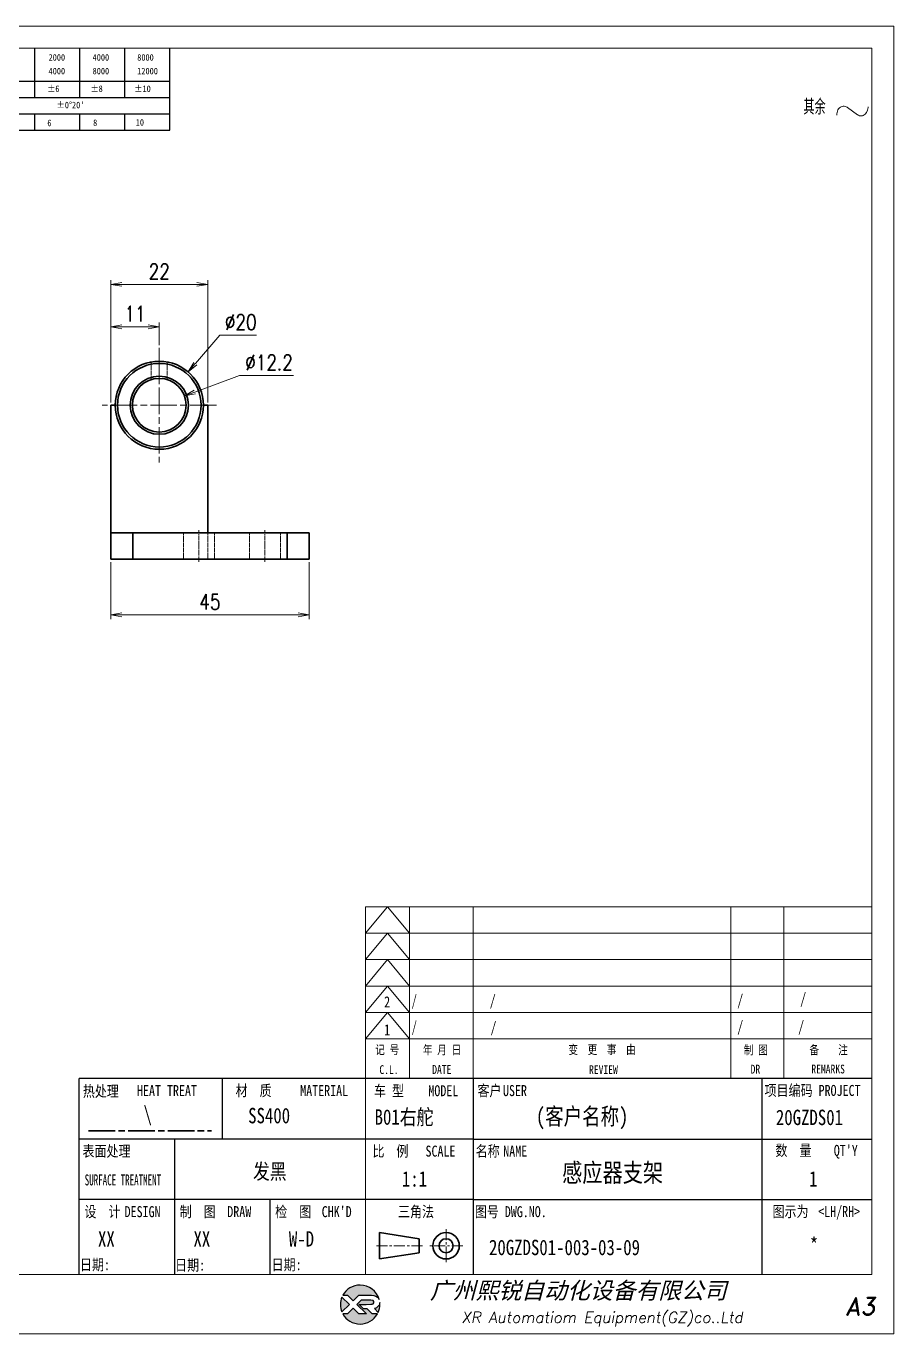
# Model space of a CAD drawing. Header units: inches. Extents: x 269 to 10986, y 1043 to 4337.
# Drawn here: x 9381.4 to 9578.5, y 3497.4 to 3794.4 of the extents above; entities that cross this region are included whole.
import ezdxf
from ezdxf.enums import TextEntityAlignment as Align

# ---------------------------------------------------------------- set-up
doc = ezdxf.new("R2010")
doc.units = ezdxf.units.IN
doc.header["$MEASUREMENT"] = 0
for name, pattern in [('AM_ISO02W050x2', [3.75, 3, -0.75]), ('AM_ISO08W050x2', [9, 6, -0.75, 1.5, -0.75]), ('CENTER', [2, 1.25, -0.25, 0.25, -0.25]), ('DOT2', [0.125, 0, -0.125])]:
    doc.linetypes.add(name, pattern=pattern)
for name, color, linetype in [('DIM', 3, 'Continuous'), ('layer 1', 7, 'Continuous'), ('图\\M+19E79\\M+195B6\\M+18E9A', 7, 'Continuous'), ('图号', 7, 'Continuous'), ('图名', 7, 'Continuous'), ('数量', 7, 'Continuous'), ('材质', 7, 'Continuous'), ('表面处理', 7, 'Continuous'), ('车型', 7, 'Continuous')]:
    doc.layers.add(name, color=color, linetype=linetype)
for name, color, linetype, lineweight in [('中心线', 2, 'AM_ISO08W050x2', 18), ('图框', 7, 'Continuous', 18), ('标注线', 3, 'Continuous', 18), ('热处理', 7, 'Continuous', 20), ('粗实线', 7, 'Continuous', 35), ('粗点划线', 6, 'AM_ISO08W050x2', 35), ('虚线', 1, 'AM_ISO02W050x2', 18)]:
    doc.layers.add(name, color=color, linetype=linetype, lineweight=lineweight)
doc.layers.add('打印', color=7, linetype='Continuous', lineweight=15, plot=False)
doc.layers.add('打印-禁用', color=7, linetype='Continuous', lineweight=15, plot=False)
doc.styles.add('DIM', font='romans.shx', dxfattribs={"width": 0.8, "bigfont": 'bigfont.shx'})
doc.styles.add('STYLE1', font='')
doc.styles.add('国标', font='simfang.ttf', dxfattribs={"width": 0.8})
doc.styles.add('机械长仿宋', font='gbenor.shx', dxfattribs={"height": 1, "bigfont": 'gbcbig.shx'})
doc.styles.add('标题\\M+18E9A', font='romand.shx', dxfattribs={"oblique": 10, "bigfont": 'bigfont.shx'})
doc.styles.get('STYLE1').set_extended_font_data('SimSun')
doc.dimstyles.new('XR 1-1$0', dxfattribs={"dimtxt": 3.5, "dimasz": 2.5, "dimexe": 1, "dimexo": 0.625, "dimgap": 1.2, "dimtad": 1, "dimzin": 9, "dimdsep": 46, "dimtxsty": 'DIM', "dimblk": 'OPEN', "dimcen": 0, "dimclrd": 8, "dimclre": 8, "dimclrt": 2, "dimazin": 2, "dimtfac": 0.5, "dimtmove": 0, "dimatfit": 3, "dimldrblk": 'OPEN', "dimfxl": 0, "dimtolj": 2, "dimlwd": 18, "dimlwe": 18, "dimarcsym": 0})
doc.dimstyles.new('XR 1-1$3', dxfattribs={"dimtxt": 3.5, "dimasz": 2.5, "dimexe": 1, "dimexo": 0.625, "dimgap": 1.2, "dimtad": 1, "dimtoh": 1, "dimdsep": 46, "dimtxsty": 'DIM', "dimblk": 'OPEN', "dimcen": 0, "dimclrd": 8, "dimclre": 8, "dimclrt": 2, "dimazin": 2, "dimtfac": 0.5, "dimtofl": 0, "dimtmove": 0, "dimatfit": 3, "dimldrblk": 'OPEN', "dimfxl": 0, "dimtolj": 2, "dimlwd": 18, "dimlwe": 18, "dimarcsym": 0})

# ---------------------------------------------------------------- blocks, each defined once
blk = doc.blocks.new('XR')
at = {"true_color": 0xfc8000}
h = blk.add_hatch(color=30, dxfattribs=at)
h.set_gradient(color1=(252, 128, 0), rotation=240, one_color=1, tint=1, name='INVCURVED')
edge = h.paths.add_edge_path()
edge.add_spline(control_points=[(-434.18, -5928.47), (-433.9, -5928.74), (-433.63, -5929.01), (-433.63, -5929.01), (-433.63, -5929.01), (-433.63, -5929.01), (-433.36, -5928.74), (-433.09, -5928.47)], knot_values=[0.5625, 0.5625, 0.5625, 0.5625, 0.625, 0.625, 0.625, 0.625, 0.6875, 0.6875, 0.6875, 0.6875], degree=3, periodic=0)
edge.add_spline(control_points=[(-433.09, -5928.47), (-432.82, -5928.2), (-432.54, -5927.93), (-432.54, -5927.93), (-432.54, -5927.93), (-432.54, -5927.93), (-432.04, -5927.93), (-431.53, -5927.93)], knot_values=[0.4375, 0.4375, 0.4375, 0.4375, 0.5, 0.5, 0.5, 0.5, 0.5625, 0.5625, 0.5625, 0.5625], degree=3, periodic=0)
edge.add_spline(control_points=[(-431.53, -5927.93), (-431.03, -5927.93), (-430.52, -5927.93), (-430.52, -5927.93), (-430.52, -5927.93), (-430, -5927.93), (-429.43, -5927.96), (-429.01, -5928.33)], knot_values=[0.25, 0.25, 0.25, 0.25, 0.3125, 0.3125, 0.3125, 0.3125, 0.4375, 0.4375, 0.4375, 0.4375], degree=3, periodic=0)
edge.add_spline(control_points=[(-429.01, -5928.33), (-428.88, -5928.44), (-428.78, -5928.59), (-428.71, -5928.75)], knot_values=[0.125, 0.125, 0.125, 0.125, 0.25, 0.25, 0.25, 0.25], degree=3, periodic=0)
edge.add_spline(control_points=[(-428.71, -5928.75), (-429.13, -5927.18), (-430.58, -5926.02), (-432.31, -5926.02)], knot_values=[0, 0, 0, 0, 0.125, 0.125, 0.125, 0.125], degree=3, periodic=0)
edge.add_spline(control_points=[(-432.31, -5926.02), (-433.72, -5926.02), (-434.94, -5926.79), (-435.58, -5927.93)], knot_values=[0.875, 0.875, 0.875, 0.875, 1, 1, 1, 1], degree=3, periodic=0)
edge.add_spline(control_points=[(-435.58, -5927.93), (-435.58, -5927.93), (-434.72, -5927.93), (-434.72, -5927.93), (-434.72, -5927.93), (-434.72, -5927.93), (-434.45, -5928.2), (-434.18, -5928.47)], knot_values=[0.6875, 0.6875, 0.6875, 0.6875, 0.8125, 0.8125, 0.8125, 0.8125, 0.875, 0.875, 0.875, 0.875], degree=3, periodic=0)
edge = h.paths.add_edge_path()
edge.add_spline(control_points=[(-434.79, -5929.26), (-435.04, -5929.02), (-435.34, -5928.72), (-435.54, -5928.53)], knot_values=[0.562504, 0.562504, 0.562504, 0.562504, 0.656252, 0.656252, 0.656252, 0.656252], degree=3, periodic=0)
edge.add_spline(control_points=[(-435.54, -5928.53), (-435.67, -5928.4), (-435.76, -5928.31), (-435.76, -5928.31), (-435.76, -5928.31), (-435.94, -5928.74), (-436.03, -5929.21), (-436.03, -5929.71)], knot_values=[0.25, 0.25, 0.25, 0.25, 0.312504, 0.312504, 0.312504, 0.312504, 0.562504, 0.562504, 0.562504, 0.562504], degree=3, periodic=0)
edge.add_spline(control_points=[(-436.03, -5929.71), (-436.03, -5930.2), (-435.94, -5930.67), (-435.76, -5931.1), (-435.76, -5931.1), (-435.4, -5930.75), (-435.05, -5930.4)], knot_values=[0.874998, 0.874998, 0.874998, 0.874998, 1.124998, 1.124998, 1.124998, 1.25, 1.25, 1.25, 1.25], degree=3, periodic=0)
edge.add_spline(control_points=[(-435.05, -5930.4), (-434.7, -5930.05), (-434.34, -5929.71), (-434.34, -5929.71), (-434.34, -5929.71), (-434.34, -5929.71), (-434.34, -5929.71), (-434.34, -5929.71)], knot_values=[0.749878, 0.749878, 0.749878, 0.749878, 0.874875, 0.874875, 0.874875, 0.874875, 0.874998, 0.874998, 0.874998, 0.874998], degree=3, periodic=0)
edge.add_spline(control_points=[(-434.34, -5929.71), (-434.34, -5929.71), (-434.34, -5929.71), (-434.34, -5929.71)], knot_values=[0.749634, 0.749634, 0.749634, 0.749634, 0.749817, 0.749817, 0.749817, 0.749817], degree=3, periodic=0)
edge.add_spline(control_points=[(-434.35, -5929.7), (-434.35, -5929.7), (-434.35, -5929.7), (-434.35, -5929.7)], knot_values=[0.738281, 0.738281, 0.738281, 0.738281, 0.742188, 0.742188, 0.742188, 0.742188], degree=3, periodic=0)
edge.add_spline(control_points=[(-434.35, -5929.7), (-434.36, -5929.69), (-434.37, -5929.68), (-434.38, -5929.67)], knot_values=[0.726563, 0.726563, 0.726563, 0.726563, 0.738281, 0.738281, 0.738281, 0.738281], degree=3, periodic=0)
edge.add_spline(control_points=[(-434.38, -5929.67), (-434.38, -5929.66), (-434.39, -5929.65), (-434.4, -5929.65)], knot_values=[0.718751, 0.718751, 0.718751, 0.718751, 0.726563, 0.726563, 0.726563, 0.726563], degree=3, periodic=0)
edge.add_spline(control_points=[(-434.4, -5929.65), (-434.42, -5929.63), (-434.45, -5929.6), (-434.47, -5929.58)], knot_values=[0.703126, 0.703126, 0.703126, 0.703126, 0.718751, 0.718751, 0.718751, 0.718751], degree=3, periodic=0)
edge.add_spline(control_points=[(-434.47, -5929.58), (-434.5, -5929.55), (-434.53, -5929.52), (-434.56, -5929.49)], knot_values=[0.687501, 0.687501, 0.687501, 0.687501, 0.703126, 0.703126, 0.703126, 0.703126], degree=3, periodic=0)
edge.add_spline(control_points=[(-434.56, -5929.49), (-434.63, -5929.42), (-434.71, -5929.35), (-434.79, -5929.26)], knot_values=[0.656252, 0.656252, 0.656252, 0.656252, 0.687501, 0.687501, 0.687501, 0.687501], degree=3, periodic=0)
at = {"true_color": 0x0348ff}
h = blk.add_hatch(color=160, dxfattribs=at)
h.set_gradient(color1=(3, 72, 255), color2=(0, 41, 153), one_color=1, tint=0.3, name='HEMISPHERICAL')
edge = h.paths.add_edge_path()
edge.add_spline(control_points=[(-432.54, -5929.67), (-432.26, -5929.95), (-431.94, -5930.23), (-431.66, -5930.51), (-431.66, -5930.51), (-431.66, -5930.51), (-431.66, -5930.51), (-431.66, -5930.51)], knot_values=[0.736842, 0.736842, 0.736842, 0.736842, 0.789474, 0.789474, 0.789474, 0.789474, 0.802633, 0.802633, 0.802633, 0.802633], degree=3, periodic=0)
edge.add_spline(control_points=[(-431.66, -5930.51), (-431.65, -5930.51), (-431.65, -5930.52), (-431.65, -5930.52)], knot_values=[0.802633, 0.802633, 0.802633, 0.802633, 0.815791, 0.815791, 0.815791, 0.815791], degree=3, periodic=0)
edge.add_spline(control_points=[(-431.65, -5930.52), (-431.64, -5930.53), (-431.64, -5930.53), (-431.64, -5930.53)], knot_values=[0.815791, 0.815791, 0.815791, 0.815791, 0.82237, 0.82237, 0.82237, 0.82237], degree=3, periodic=0)
edge.add_spline(control_points=[(-431.64, -5930.53), (-431.64, -5930.53), (-431.64, -5930.53), (-431.63, -5930.54)], knot_values=[0.82237, 0.82237, 0.82237, 0.82237, 0.828949, 0.828949, 0.828949, 0.828949], degree=3, periodic=0)
edge.add_spline(control_points=[(-431.63, -5930.54), (-431.63, -5930.54), (-431.63, -5930.54), (-431.63, -5930.54), (-431.63, -5930.54), (-431.63, -5930.54), (-431.59, -5930.54), (-431.52, -5930.54)], knot_values=[0.841901, 0.841901, 0.841901, 0.841901, 0.842105, 0.842105, 0.842105, 0.842105, 0.855264, 0.855264, 0.855264, 0.855264], degree=3, periodic=0)
edge.add_spline(control_points=[(-431.52, -5930.54), (-431.46, -5930.54), (-431.38, -5930.54), (-431.3, -5930.54)], knot_values=[0.855264, 0.855264, 0.855264, 0.855264, 0.868422, 0.868422, 0.868422, 0.868422], degree=3, periodic=0)
edge.add_spline(control_points=[(-431.3, -5930.54), (-431.26, -5930.54), (-431.22, -5930.54), (-431.18, -5930.54)], knot_values=[0.868422, 0.868422, 0.868422, 0.868422, 0.875, 0.875, 0.875, 0.875], degree=3, periodic=0)
edge.add_spline(control_points=[(-431.18, -5930.54), (-431.14, -5930.54), (-431.1, -5930.54), (-431.07, -5930.54)], knot_values=[0.875, 0.875, 0.875, 0.875, 0.881579, 0.881579, 0.881579, 0.881579], degree=3, periodic=0)
edge.add_spline(control_points=[(-431.07, -5930.54), (-431.05, -5930.54), (-431.04, -5930.54), (-431.03, -5930.54)], knot_values=[0.881579, 0.881579, 0.881579, 0.881579, 0.884869, 0.884869, 0.884869, 0.884869], degree=3, periodic=0)
edge.add_spline(control_points=[(-431.03, -5930.54), (-431.02, -5930.54), (-431, -5930.54), (-431, -5930.54)], knot_values=[0.884869, 0.884869, 0.884869, 0.884869, 0.888158, 0.888158, 0.888158, 0.888158], degree=3, periodic=0)
edge.add_spline(control_points=[(-431, -5930.54), (-430.99, -5930.54), (-430.99, -5930.54), (-430.98, -5930.54)], knot_values=[0.888158, 0.888158, 0.888158, 0.888158, 0.889803, 0.889803, 0.889803, 0.889803], degree=3, periodic=0)
edge.add_spline(control_points=[(-430.98, -5930.54), (-430.98, -5930.54), (-430.98, -5930.54), (-430.97, -5930.54)], knot_values=[0.889803, 0.889803, 0.889803, 0.889803, 0.891447, 0.891447, 0.891447, 0.891447], degree=3, periodic=0)
edge.add_spline(control_points=[(-430.97, -5930.54), (-430.97, -5930.54), (-430.97, -5930.54), (-430.97, -5930.54)], knot_values=[0.891447, 0.891447, 0.891447, 0.891447, 0.89227, 0.89227, 0.89227, 0.89227], degree=3, periodic=0)
edge.add_spline(control_points=[(-430.97, -5930.54), (-430.97, -5930.54), (-430.97, -5930.54), (-430.97, -5930.54)], knot_values=[0.89227, 0.89227, 0.89227, 0.89227, 0.893092, 0.893092, 0.893092, 0.893092], degree=3, periodic=0)
edge.add_spline(control_points=[(-430.97, -5930.54), (-430.97, -5930.54), (-430.97, -5930.54), (-430.97, -5930.54)], knot_values=[0.893092, 0.893092, 0.893092, 0.893092, 0.893503, 0.893503, 0.893503, 0.893503], degree=3, periodic=0)
edge.add_spline(control_points=[(-430.97, -5930.54), (-430.97, -5930.54), (-430.97, -5930.54), (-430.97, -5930.54)], knot_values=[0.893503, 0.893503, 0.893503, 0.893503, 0.893914, 0.893914, 0.893914, 0.893914], degree=3, periodic=0)
edge.add_spline(control_points=[(-430.97, -5930.54), (-430.97, -5930.54), (-430.97, -5930.54), (-430.97, -5930.54)], knot_values=[0.893914, 0.893914, 0.893914, 0.893914, 0.89412, 0.89412, 0.89412, 0.89412], degree=3, periodic=0)
edge.add_spline(control_points=[(-430.97, -5930.54), (-430.97, -5930.54), (-430.97, -5930.54), (-430.97, -5930.54)], knot_values=[0.89412, 0.89412, 0.89412, 0.89412, 0.894326, 0.894326, 0.894326, 0.894326], degree=3, periodic=0)
edge.add_spline(control_points=[(-430.97, -5930.54), (-430.97, -5930.54), (-430.97, -5930.54), (-430.97, -5930.54)], knot_values=[0.894428, 0.894428, 0.894428, 0.894428, 0.894531, 0.894531, 0.894531, 0.894531], degree=3, periodic=0)
edge.add_spline(control_points=[(-430.97, -5930.54), (-430.97, -5930.54), (-430.97, -5930.54), (-430.97, -5930.54)], knot_values=[0.894531, 0.894531, 0.894531, 0.894531, 0.894583, 0.894583, 0.894583, 0.894583], degree=3, periodic=0)
edge.add_spline(control_points=[(-430.97, -5930.54), (-430.97, -5930.54), (-430.97, -5930.54), (-430.97, -5930.54), (-430.97, -5930.54), (-430.97, -5930.54), (-430.73, -5930.78), (-430.49, -5931.01)], knot_values=[0.894685, 0.894685, 0.894685, 0.894685, 0.894737, 0.894737, 0.894737, 0.894737, 0.921052, 0.921052, 0.921052, 0.921052], degree=3, periodic=0)
edge.add_spline(control_points=[(-430.49, -5931.01), (-430.26, -5931.24), (-430.02, -5931.48), (-430.02, -5931.48)], knot_values=[0.921052, 0.921052, 0.921052, 0.921052, 0.947368, 0.947368, 0.947368, 0.947368], degree=3, periodic=0)
edge.add_spline(control_points=[(-430.02, -5931.48), (-430.02, -5931.48), (-430.02, -5931.48), (-430.02, -5931.48)], knot_values=[0.947522, 0.947522, 0.947522, 0.947522, 0.947573, 0.947573, 0.947573, 0.947573], degree=3, periodic=0)
edge.add_spline(control_points=[(-430.02, -5931.48), (-430.02, -5931.48), (-430.02, -5931.48), (-430.02, -5931.48)], knot_values=[0.947573, 0.947573, 0.947573, 0.947573, 0.947676, 0.947676, 0.947676, 0.947676], degree=3, periodic=0)
edge.add_spline(control_points=[(-430.02, -5931.48), (-430.02, -5931.48), (-430.02, -5931.48), (-430.02, -5931.48)], knot_values=[0.947676, 0.947676, 0.947676, 0.947676, 0.947779, 0.947779, 0.947779, 0.947779], degree=3, periodic=0)
edge.add_spline(control_points=[(-430.02, -5931.48), (-430.02, -5931.48), (-430.02, -5931.48), (-430.02, -5931.48)], knot_values=[0.947779, 0.947779, 0.947779, 0.947779, 0.947984, 0.947984, 0.947984, 0.947984], degree=3, periodic=0)
edge.add_spline(control_points=[(-430.02, -5931.48), (-430.02, -5931.48), (-430.02, -5931.48), (-430.02, -5931.48)], knot_values=[0.947984, 0.947984, 0.947984, 0.947984, 0.94819, 0.94819, 0.94819, 0.94819], degree=3, periodic=0)
edge.add_spline(control_points=[(-430.02, -5931.48), (-430.02, -5931.48), (-430.02, -5931.48), (-430.02, -5931.48)], knot_values=[0.94819, 0.94819, 0.94819, 0.94819, 0.948601, 0.948601, 0.948601, 0.948601], degree=3, periodic=0)
edge.add_spline(control_points=[(-430.02, -5931.48), (-430.02, -5931.48), (-430.02, -5931.48), (-430.02, -5931.48)], knot_values=[0.948601, 0.948601, 0.948601, 0.948601, 0.949012, 0.949012, 0.949012, 0.949012], degree=3, periodic=0)
edge.add_spline(control_points=[(-430.02, -5931.48), (-430.02, -5931.48), (-430.01, -5931.48), (-430.01, -5931.48)], knot_values=[0.949012, 0.949012, 0.949012, 0.949012, 0.949834, 0.949834, 0.949834, 0.949834], degree=3, periodic=0)
edge.add_spline(control_points=[(-430.01, -5931.48), (-430.01, -5931.48), (-430.01, -5931.48), (-430.01, -5931.48)], knot_values=[0.949834, 0.949834, 0.949834, 0.949834, 0.950657, 0.950657, 0.950657, 0.950657], degree=3, periodic=0)
edge.add_spline(control_points=[(-430.01, -5931.48), (-430.01, -5931.48), (-430, -5931.48), (-430, -5931.48)], knot_values=[0.950657, 0.950657, 0.950657, 0.950657, 0.952301, 0.952301, 0.952301, 0.952301], degree=3, periodic=0)
edge.add_spline(control_points=[(-430, -5931.48), (-429.99, -5931.48), (-429.98, -5931.48), (-429.98, -5931.48)], knot_values=[0.952301, 0.952301, 0.952301, 0.952301, 0.953946, 0.953946, 0.953946, 0.953946], degree=3, periodic=0)
edge.add_spline(control_points=[(-429.98, -5931.48), (-429.96, -5931.48), (-429.95, -5931.48), (-429.93, -5931.48)], knot_values=[0.953946, 0.953946, 0.953946, 0.953946, 0.957236, 0.957236, 0.957236, 0.957236], degree=3, periodic=0)
edge.add_spline(control_points=[(-429.93, -5931.48), (-429.91, -5931.48), (-429.89, -5931.48), (-429.87, -5931.48)], knot_values=[0.957236, 0.957236, 0.957236, 0.957236, 0.960525, 0.960525, 0.960525, 0.960525], degree=3, periodic=0)
edge.add_spline(control_points=[(-429.87, -5931.48), (-429.82, -5931.48), (-429.77, -5931.48), (-429.71, -5931.48)], knot_values=[0.960525, 0.960525, 0.960525, 0.960525, 0.967104, 0.967104, 0.967104, 0.967104], degree=3, periodic=0)
edge.add_spline(control_points=[(-429.71, -5931.48), (-429.65, -5931.48), (-429.59, -5931.48), (-429.53, -5931.48)], knot_values=[0.967104, 0.967104, 0.967104, 0.967104, 0.973683, 0.973683, 0.973683, 0.973683], degree=3, periodic=0)
edge.add_spline(control_points=[(-429.53, -5931.48), (-429.41, -5931.48), (-429.29, -5931.48), (-429.19, -5931.48)], knot_values=[0.973683, 0.973683, 0.973683, 0.973683, 0.98684, 0.98684, 0.98684, 0.98684], degree=3, periodic=0)
edge.add_spline(control_points=[(-429.19, -5931.48), (-429.1, -5931.48), (-429.04, -5931.48), (-429.04, -5931.48), (-429.67, -5932.62), (-430.9, -5933.39), (-432.31, -5933.39)], knot_values=[0.98684, 0.98684, 0.98684, 0.98684, 1, 1, 1, 1.052632, 1.052632, 1.052632, 1.052632], degree=3, periodic=0)
edge.add_spline(control_points=[(-432.31, -5933.39), (-433.72, -5933.39), (-434.94, -5932.62), (-435.58, -5931.48), (-435.58, -5931.48), (-435.58, -5931.48), (-435.36, -5931.48), (-435.15, -5931.48)], knot_values=[0.052632, 0.052632, 0.052632, 0.052632, 0.105263, 0.105263, 0.105263, 0.105263, 0.131579, 0.131579, 0.131579, 0.131579], degree=3, periodic=0)
edge.add_spline(control_points=[(-435.15, -5931.48), (-434.93, -5931.48), (-434.72, -5931.48), (-434.72, -5931.48), (-434.72, -5931.48), (-434.72, -5931.48), (-434.45, -5931.21), (-434.18, -5930.94)], knot_values=[0.131579, 0.131579, 0.131579, 0.131579, 0.157895, 0.157895, 0.157895, 0.157895, 0.184211, 0.184211, 0.184211, 0.184211], degree=3, periodic=0)
edge.add_spline(control_points=[(-434.18, -5930.94), (-433.9, -5930.67), (-433.63, -5930.4), (-433.63, -5930.4), (-433.63, -5930.4), (-433.63, -5930.4), (-433.36, -5930.67), (-433.09, -5930.94)], knot_values=[0.184211, 0.184211, 0.184211, 0.184211, 0.210526, 0.210526, 0.210526, 0.210526, 0.236842, 0.236842, 0.236842, 0.236842], degree=3, periodic=0)
edge.add_spline(control_points=[(-433.09, -5930.94), (-432.82, -5931.21), (-432.54, -5931.48), (-432.54, -5931.48), (-432.54, -5931.48), (-432.54, -5931.48), (-432.19, -5931.48), (-431.83, -5931.48)], knot_values=[0.236842, 0.236842, 0.236842, 0.236842, 0.263158, 0.263158, 0.263158, 0.263158, 0.289474, 0.289474, 0.289474, 0.289474], degree=3, periodic=0)
edge.add_spline(control_points=[(-431.83, -5931.48), (-431.48, -5931.48), (-431.12, -5931.48), (-431.12, -5931.48), (-431.12, -5931.48), (-431.12, -5931.48), (-431.57, -5931.03), (-432.02, -5930.59)], knot_values=[0.289474, 0.289474, 0.289474, 0.289474, 0.315789, 0.315789, 0.315789, 0.315789, 0.342105, 0.342105, 0.342105, 0.342105], degree=3, periodic=0)
edge.add_spline(control_points=[(-432.02, -5930.59), (-432.47, -5930.15), (-432.92, -5929.71), (-432.92, -5929.71), (-432.92, -5929.71), (-432.92, -5929.71), (-432.71, -5929.5), (-432.5, -5929.29)], knot_values=[0.342105, 0.342105, 0.342105, 0.342105, 0.368421, 0.368421, 0.368421, 0.368421, 0.394737, 0.394737, 0.394737, 0.394737], degree=3, periodic=0)
edge.add_spline(control_points=[(-432.5, -5929.29), (-432.3, -5929.09), (-432.09, -5928.88), (-432.09, -5928.88)], knot_values=[0.394737, 0.394737, 0.394737, 0.394737, 0.421053, 0.421053, 0.421053, 0.421053], degree=3, periodic=0)
edge.add_spline(control_points=[(-432.09, -5928.88), (-432.09, -5928.88), (-432.06, -5928.86), (-432.06, -5928.86)], knot_values=[0.421053, 0.421053, 0.421053, 0.421053, 0.473684, 0.473684, 0.473684, 0.473684], degree=3, periodic=0)
edge.add_spline(control_points=[(-432.06, -5928.86), (-432.06, -5928.86), (-432.06, -5928.86), (-432.06, -5928.86), (-432.06, -5928.86), (-432.06, -5928.86), (-430.4, -5928.86), (-430.26, -5928.86)], knot_values=[0.473684, 0.473684, 0.473684, 0.473684, 0.473684, 0.473684, 0.473684, 0.473684, 0.526316, 0.526316, 0.526316, 0.526316], degree=3, periodic=0)
edge.add_spline(control_points=[(-430.26, -5928.86), (-429.54, -5928.86), (-429.62, -5929.4), (-429.83, -5929.55)], knot_values=[0.526316, 0.526316, 0.526316, 0.526316, 0.578947, 0.578947, 0.578947, 0.578947], degree=3, periodic=0)
edge.add_spline(control_points=[(-429.83, -5929.55), (-429.94, -5929.62), (-430.08, -5929.65), (-430.26, -5929.65), (-430.26, -5929.65), (-430.26, -5929.65), (-430.48, -5929.65), (-430.71, -5929.66)], knot_values=[0.578947, 0.578947, 0.578947, 0.578947, 0.631579, 0.631579, 0.631579, 0.631579, 0.657895, 0.657895, 0.657895, 0.657895], degree=3, periodic=0)
edge.add_spline(control_points=[(-430.71, -5929.66), (-430.93, -5929.66), (-431.15, -5929.67), (-431.15, -5929.67), (-431.15, -5929.67), (-431.15, -5929.67), (-432.54, -5929.67), (-432.54, -5929.67)], knot_values=[0.657895, 0.657895, 0.657895, 0.657895, 0.684211, 0.684211, 0.684211, 0.684211, 0.736842, 0.736842, 0.736842, 0.736842], degree=3, periodic=0)
edge = h.paths.add_edge_path()
edge.add_spline(control_points=[(-428.6, -5929.32), (-428.61, -5929.67), (-428.76, -5930), (-429.06, -5930.22)], knot_values=[0.8, 0.8, 0.8, 0.8, 1, 1, 1, 1], degree=3, periodic=0)
edge.add_spline(control_points=[(-429.06, -5930.22), (-429.22, -5930.34), (-429.41, -5930.43), (-429.61, -5930.48)], knot_values=[0.6, 0.6, 0.6, 0.6, 0.8, 0.8, 0.8, 0.8], degree=3, periodic=0)
edge.add_spline(control_points=[(-429.61, -5930.48), (-429.61, -5930.48), (-428.9, -5931.19), (-428.9, -5931.19), (-428.9, -5931.19), (-428.69, -5930.73), (-428.58, -5930.23), (-428.58, -5929.71)], knot_values=[0.2, 0.2, 0.2, 0.2, 0.4, 0.4, 0.4, 0.4, 0.6, 0.6, 0.6, 0.6], degree=3, periodic=0)
edge.add_spline(control_points=[(-428.58, -5929.71), (-428.58, -5929.58), (-428.59, -5929.45), (-428.6, -5929.32)], knot_values=[0, 0, 0, 0, 0.2, 0.2, 0.2, 0.2], degree=3, periodic=0)
at = {"layer": 'layer 1', "color": 30}
for points, knots in [([(-432.31, -5926.02), (-430.58, -5926.02), (-429.13, -5927.18), (-428.71, -5928.75), (-428.71, -5928.75), (-428.78, -5928.59), (-428.88, -5928.44), (-429.01, -5928.33), (-429.01, -5928.33), (-429.43, -5927.96), (-430, -5927.93), (-430.52, -5927.93), (-430.52, -5927.93), (-430.52, -5927.93), (-432.54, -5927.93), (-432.54, -5927.93), (-432.54, -5927.93), (-432.54, -5927.93), (-433.63, -5929.01), (-433.63, -5929.01), (-433.63, -5929.01), (-433.63, -5929.01), (-434.72, -5927.93), (-434.72, -5927.93), (-434.72, -5927.93), (-434.72, -5927.93), (-435.58, -5927.93), (-435.58, -5927.93), (-435.58, -5927.93), (-434.94, -5926.79), (-433.72, -5926.02), (-432.31, -5926.02)], [0, 0, 0, 0, 0.125, 0.125, 0.125, 0.125, 0.25, 0.25, 0.25, 0.25, 0.375, 0.375, 0.375, 0.375, 0.5, 0.5, 0.5, 0.5, 0.625, 0.625, 0.625, 0.625, 0.75, 0.75, 0.75, 0.75, 0.875, 0.875, 0.875, 0.875, 1, 1, 1, 1]), ([(-435.76, -5931.1), (-435.94, -5930.67), (-436.03, -5930.2), (-436.03, -5929.71), (-436.03, -5929.71), (-436.03, -5929.21), (-435.94, -5928.74), (-435.76, -5928.31), (-435.76, -5928.31), (-435.76, -5928.31), (-434.34, -5929.71), (-434.34, -5929.71), (-434.34, -5929.71), (-434.34, -5929.71), (-435.76, -5931.1), (-435.76, -5931.1)], [0, 0, 0, 0, 0.25, 0.25, 0.25, 0.25, 0.5, 0.5, 0.5, 0.5, 0.75, 0.75, 0.75, 0.75, 1, 1, 1, 1])]:
    blk.add_open_spline(points, degree=3, knots=knots, dxfattribs=at)
at = {"layer": 'layer 1', "color": 154}
for points, knots in [([(-429.04, -5931.48), (-429.67, -5932.62), (-430.9, -5933.39), (-432.31, -5933.39), (-432.31, -5933.39), (-433.72, -5933.39), (-434.94, -5932.62), (-435.58, -5931.48), (-435.58, -5931.48), (-435.58, -5931.48), (-434.72, -5931.48), (-434.72, -5931.48), (-434.72, -5931.48), (-434.72, -5931.48), (-433.63, -5930.4), (-433.63, -5930.4), (-433.63, -5930.4), (-433.63, -5930.4), (-432.54, -5931.48), (-432.54, -5931.48), (-432.54, -5931.48), (-432.54, -5931.48), (-431.12, -5931.48), (-431.12, -5931.48), (-431.12, -5931.48), (-431.12, -5931.48), (-432.92, -5929.71), (-432.92, -5929.71), (-432.92, -5929.71), (-432.92, -5929.71), (-432.09, -5928.88), (-432.09, -5928.88), (-432.09, -5928.88), (-432.09, -5928.88), (-432.06, -5928.86), (-432.06, -5928.86), (-432.06, -5928.86), (-432.06, -5928.86), (-430.4, -5928.86), (-430.26, -5928.86), (-430.26, -5928.86), (-429.54, -5928.86), (-429.62, -5929.4), (-429.83, -5929.55), (-429.83, -5929.55), (-429.94, -5929.62), (-430.08, -5929.65), (-430.26, -5929.65), (-430.26, -5929.65), (-430.26, -5929.65), (-431.15, -5929.67), (-431.15, -5929.67), (-431.15, -5929.67), (-431.15, -5929.67), (-432.54, -5929.67), (-432.54, -5929.67), (-432.54, -5929.67), (-432.26, -5929.95), (-431.94, -5930.23), (-431.66, -5930.51), (-431.66, -5930.51), (-431.66, -5930.51), (-431.63, -5930.54), (-431.63, -5930.54), (-431.63, -5930.54), (-431.63, -5930.54), (-430.97, -5930.54), (-430.97, -5930.54), (-430.97, -5930.54), (-430.97, -5930.54), (-430.02, -5931.48), (-430.02, -5931.48), (-430.02, -5931.48), (-430.02, -5931.48), (-429.04, -5931.48), (-429.04, -5931.48)], [0, 0, 0, 0, 0.052632, 0.052632, 0.052632, 0.052632, 0.105263, 0.105263, 0.105263, 0.105263, 0.157895, 0.157895, 0.157895, 0.157895, 0.210526, 0.210526, 0.210526, 0.210526, 0.263158, 0.263158, 0.263158, 0.263158, 0.315789, 0.315789, 0.315789, 0.315789, 0.368421, 0.368421, 0.368421, 0.368421, 0.421053, 0.421053, 0.421053, 0.421053, 0.473684, 0.473684, 0.473684, 0.473684, 0.526316, 0.526316, 0.526316, 0.526316, 0.578947, 0.578947, 0.578947, 0.578947, 0.631579, 0.631579, 0.631579, 0.631579, 0.684211, 0.684211, 0.684211, 0.684211, 0.736842, 0.736842, 0.736842, 0.736842, 0.789474, 0.789474, 0.789474, 0.789474, 0.842105, 0.842105, 0.842105, 0.842105, 0.894737, 0.894737, 0.894737, 0.894737, 0.947368, 0.947368, 0.947368, 0.947368, 1, 1, 1, 1]), ([(-428.6, -5929.32), (-428.59, -5929.45), (-428.58, -5929.58), (-428.58, -5929.71), (-428.58, -5929.71), (-428.58, -5930.23), (-428.69, -5930.73), (-428.9, -5931.19), (-428.9, -5931.19), (-428.9, -5931.19), (-429.61, -5930.48), (-429.61, -5930.48), (-429.61, -5930.48), (-429.41, -5930.43), (-429.22, -5930.34), (-429.06, -5930.22), (-429.06, -5930.22), (-428.76, -5930), (-428.61, -5929.67), (-428.6, -5929.32)], [0, 0, 0, 0, 0.2, 0.2, 0.2, 0.2, 0.4, 0.4, 0.4, 0.4, 0.6, 0.6, 0.6, 0.6, 0.8, 0.8, 0.8, 0.8, 1, 1, 1, 1])]:
    blk.add_open_spline(points, degree=3, knots=knots, dxfattribs=at)
blk = doc.blocks.new('GZDEH零件A3图框V01版')
at = {"layer": '中心线', "color": 1, "linetype": 'CENTER', "lineweight": 5, "ltscale": 2}
for p, q in [((3175.82, -1822.66), (3175.82, -1830.26)), ((3170.49, -1826.46), (3159.89, -1826.46)), ((3179.62, -1826.46), (3172.02, -1826.46))]:
    blk.add_line(p, q, dxfattribs=at)
at = {"layer": '图\\M+19E79\\M+195B6\\M+18E9A', "color": 9}
for p, q in [((3082.42, -1561.98), (3082.42, -1554.46)), ((3092.64, -1561.98), (3092.64, -1554.46)), ((3102.86, -1561.98), (3102.86, -1554.46)), ((3113.09, -1573.08), (3113.09, -1554.46)), ((2996.09, -1561.98), (3113.09, -1561.98)), ((3082.42, -1565.68), (3082.42, -1561.98)), ((3092.64, -1565.68), (3092.64, -1561.98)), ((3102.86, -1565.68), (3102.86, -1561.98)), ((2996.09, -1565.68), (3113.09, -1565.68)), ((2996.09, -1569.38), (3113.09, -1569.38)), ((3082.42, -1573.08), (3082.42, -1569.48)), ((3092.64, -1573.08), (3092.64, -1569.38)), ((3102.86, -1573.08), (3102.86, -1569.38)), ((2990.09, -1573.08), (3113.09, -1573.08)), ((3272.49, -1788.46), (3092.49, -1788.46)), ((3124.99, -1788.46), (3124.99, -1802.35)), ((3181.99, -1788.46), (3181.99, -1832.96)), ((3247.49, -1788.46), (3247.49, -1832.96)), ((3181.99, -1802.21), (3092.49, -1802.21)), ((3114.17, -1802.21), (3114.17, -1815.96)), ((3181.99, -1802.21), (3272.49, -1802.21)), ((3181.99, -1815.96), (3092.49, -1815.96)), ((3114.17, -1815.96), (3114.17, -1832.96)), ((3114.17, -1815.96), (3114.17, -1832.96)), ((3135.83, -1815.96), (3135.83, -1832.96)), ((3135.83, -1815.96), (3135.83, -1832.96)), ((3181.99, -1815.96), (3272.49, -1815.96))]:
    blk.add_line(p, q, dxfattribs=at)
at = {"layer": '图\\M+19E79\\M+195B6\\M+18E9A', "color": 7}
blk.add_line((3272.49, -1788.46), (3092.49, -1788.46), dxfattribs=at)
at = {"layer": '图\\M+19E79\\M+195B6\\M+18E9A', "color": 9, "linetype": 'Continuous'}
blk.add_line((3092.49, -1832.96), (3092.49, -1788.46), dxfattribs=at)
at = {"layer": '图框', "linetype": 'Continuous'}
for p, q in [((3272.49, -1554.46), (2882.49, -1554.46)), ((3272.49, -1832.96), (3272.49, -1554.46)), ((3157.49, -1749.46), (3272.49, -1749.46)), ((3157.49, -1832.96), (3157.49, -1749.46)), ((2882.49, -1832.96), (3272.49, -1832.96))]:
    blk.add_line(p, q, dxfattribs=at)
at = {"layer": '图框', "color": 9}
for p, q in [((3157.49, -1755.46), (3162.49, -1749.46)), ((3162.49, -1749.46), (3167.49, -1755.46)), ((3167.49, -1788.46), (3167.49, -1749.46)), ((3240.49, -1788.46), (3240.49, -1749.46)), ((3252.49, -1749.46), (3252.49, -1788.46)), ((3157.49, -1755.46), (3272.49, -1755.46)), ((3157.49, -1761.46), (3162.49, -1755.46)), ((3162.49, -1755.46), (3167.49, -1761.46)), ((3157.49, -1761.46), (3272.49, -1761.46)), ((3157.49, -1767.46), (3162.49, -1761.46)), ((3162.49, -1761.46), (3167.49, -1767.46)), ((3157.49, -1767.46), (3272.49, -1767.46)), ((3157.49, -1773.46), (3162.49, -1767.46)), ((3162.49, -1767.46), (3167.49, -1773.46)), ((3157.49, -1773.46), (3272.49, -1773.46)), ((3157.49, -1779.46), (3162.49, -1773.46)), ((3162.49, -1773.46), (3167.49, -1779.46)), ((3157.49, -1779.46), (3272.49, -1779.46))]:
    blk.add_line(p, q, dxfattribs=at)
at = {"layer": '图框', "color": 9, "linetype": 'Continuous'}
blk.add_line((3181.99, -1749.46), (3181.99, -1832.96), dxfattribs=at)
at = {"layer": '图框', "color": 2, "linetype": 'ByBlock', "lineweight": 35}
for p, q in [((3169.69, -1824.86), (3160.69, -1823.46)), ((3160.69, -1829.46), (3160.69, -1823.46)), ((3169.69, -1824.86), (3169.69, -1828.06)), ((3169.69, -1828.06), (3160.69, -1829.46))]:
    blk.add_line(p, q, dxfattribs=at)
for radius in [3, 1.6]:
    blk.add_circle((3175.82, -1826.46), radius, dxfattribs=at)
at = {"layer": '打印-禁用', "linetype": 'Continuous'}
for p, q in [((3277.49, -1549.46), (2857.49, -1549.46)), ((3277.49, -1846.46), (3277.49, -1549.46)), ((2857.49, -1846.46), (3277.49, -1846.46))]:
    blk.add_line(p, q, dxfattribs=at)
at = {"layer": 'DIM', "xscale": 1.199999999999818, "yscale": 1.199999999999818, "zscale": 1.199999999999818}
blk.add_blockref('XR', (3675.07, 5275.84), dxfattribs=at)
at = {"layer": '图\\M+19E79\\M+195B6\\M+18E9A', "color": 9, "style": '国标'}
for s, height, width, p in [('2000', 1.5, 0.8, (3085.57, -1557.31)), ('4000', 1.5, 0.8, (3095.57, -1557.31)), ('8000', 1.5, 0.8, (3105.7, -1557.31)), ('4000', 1.5, 0.8, (3085.57, -1560.41)), ('8000', 1.5, 0.8, (3095.57, -1560.41)), ('12000', 1.5, 0.8, (3105.7, -1560.41)), ('±6', 1.5, 0.8, (3085.22, -1564.42)), ('±8', 1.5, 0.8, (3095.06, -1564.42)), ('±10', 1.5, 0.8, (3105.02, -1564.42)), ("±0%%D20'", 1.5, 0.8, (3087.38, -1568.12)), ('6', 1.5, 0.8, (3085.28, -1572.19)), ('8', 1.5, 0.8, (3095.68, -1572.15)), ('10', 1.5, 0.8, (3105.36, -1572.06)), ('热处理', 2.5, 0.8, (3093.35, -1792.61)), ('材  质', 2.5, 0.8, (3128.04, -1792.46)), ('项目编码 PROJECT', 2.5, 0.8, (3248.13, -1792.43)), ('表面处理', 2.5, 0.8, (3093.27, -1806.21)), ('比  例\u3000', 2.5, 0.8, (3159.1, -1806.21)), ('SCALE', 2.5, 0.8, (3171.15, -1806.21)), ('名称\u3000', 2.5, 0.8, (3182.54, -1806.21)), ('NAME', 2.5, 0.8, (3188.8, -1806.21)), ('数  量', 2.5, 0.8, (3250.61, -1806.05)), ("QT'Y ", 2.5, 0.8, (3263.86, -1806.05)), ('SURFACE TREATMENT', 2.5, 0.6, (3093.77, -1812.75)), (' DESIGN', 2.5, 0.8, (3101.47, -1819.96)), (' DRAW', 2.5, 0.8, (3124.78, -1819.96)), ("CHK'D", 2.5, 0.8, (3147.58, -1819.96)), ('三角法', 2.5, 0.8, (3164.9, -1819.96)), ('图号', 2.5, 0.8, (3182.36, -1819.96)), ('DWG.NO.', 2.5, 0.8, (3189.16, -1819.96)), ('图示为', 2.5, 0.8, (3249.94, -1819.93)), ('<LH/RH>', 2.5, 0.8, (3260.31, -1819.93))]:
    blk.add_text(s, height=height, dxfattribs=dict(at, width=width)).set_placement(p)
at = {"layer": '图\\M+19E79\\M+195B6\\M+18E9A', "color": 9, "style": '国标', "width": 0.8}
for s, p in [('HEAT TREAT', (3112.45, -1792.46)), ('MATERIAL', (3148.14, -1792.46)), ('客户', (3185.68, -1792.46)), ('USER', (3191.46, -1792.46)), ('设  计', (3097.79, -1819.96)), ('制  图', (3119.43, -1819.96)), ('检  图', (3141.11, -1819.96)), ('日期:', (3096.09, -1832)), ('日期:', (3117.71, -1832.1)), ('日期:', (3139.62, -1832))]:
    blk.add_text(s, height=2.5, dxfattribs=at).set_placement(p, align=Align.CENTER)
for s, p in [('车 型', (3162.87, -1791.2)), ('MODEL', (3175.2, -1791.24))]:
    blk.add_text(s, height=2.5, dxfattribs=at).set_placement(p, align=Align.MIDDLE)
at = {"layer": '图\\M+19E79\\M+195B6\\M+18E9A', "color": 7, "lineweight": -3, "style": 'STYLE1', "oblique": 15}
blk.add_text('广州熙锐自动化设备有限公司 ', height=3.8, dxfattribs=at).set_placement((3172.16, -1838.51))
at = {"layer": '图\\M+19E79\\M+195B6\\M+18E9A', "color": 7, "style": '标题\\M+18E9A', "oblique": 10}
for s, height, p in [('A3', 4, (3269.91, -1840.2)), ('XR Automatiom Equipment(GZ)co..Ltd', 2.5, (3211.26, -1842.9))]:
    blk.add_text(s, height=height, dxfattribs=at).set_placement(p, align=Align.MIDDLE)
at = {"layer": '图框', "color": 9, "style": '国标', "width": 0.8}
for s, p in [('记 号', (3162.47, -1782.94)), ('年 月 日', (3174.9, -1782.98)), ('变  更  事  由', (3211.24, -1782.93)), ('C.L.', (3162.86, -1787.45)), ('DATE', (3174.85, -1787.42)), ('REVIEW', (3211.55, -1787.45))]:
    blk.add_text(s, height=2, dxfattribs=at).set_placement(p, align=Align.CENTER)
for s, p in [('制 图', (3246.15, -1781.95)), ('备    注', (3262.68, -1781.92)), ('DR', (3246.06, -1786.34)), ('REMARKS', (3262.57, -1786.32))]:
    blk.add_text(s, height=2, dxfattribs=at).set_placement(p, align=Align.MIDDLE)
blk = doc.blocks.new('DEH A3')
at = {"layer": '图框'}
blk.add_blockref('GZDEH零件A3图框V01版', (-2857.49, 1846.46), dxfattribs=at)
blk = doc.blocks.new('其余不去材料')
at = {"layer": '标注线', "color": 2, "lineweight": 13}
for points in [[(0, 0.17), (0.01, 0.48), (0.07, 0.79), (0.16, 1.09), (0.28, 1.36), (0.44, 1.6), (0.62, 1.8), (0.82, 1.97), (1.04, 2.09), (1.26, 2.17), (1.49, 2.21), (1.72, 2.21), (1.94, 2.17), (2.37, 1.97), (2.41, 1.95)], [(2.41, 1.95), (3.55, 1.11), (4.7, 0.27)], [(4.7, 0.27), (4.91, 0.14), (5.14, 0.05), (5.37, 0), (5.6, 0), (5.82, 0.04), (6.04, 0.11), (6.45, 0.38), (6.79, 0.8), (7.02, 1.34), (7.11, 1.95), (7.11, 2.09)]]:
    blk.add_lwpolyline(points, dxfattribs=at)
at = {"layer": '标注线', "color": 7, "linetype": 'DOT2', "style": '机械长仿宋'}
blk.add_text('其余', height=3.5, dxfattribs=at).set_placement((-7.56, 0.3))
blk = doc.blocks.new('_Open')
at = {"color": 0, "linetype": 'ByBlock', "lineweight": -2}
for p, q in [((-1, 0.17), (0, 0)), ((-1, -0.17), (0, 0)), ((0, 0), (-1, 0))]:
    blk.add_line(p, q, dxfattribs=at)
blk = doc.blocks.new('*D202')
at = {"layer": 'Defpoints', "color": 0, "transparency": 16777216}
for p in [(9400.68, 3673.26), (9445.68, 3673.26), (9445.68, 3660.65)]:
    blk.add_point(p, dxfattribs=at)
at = {"layer": '标注线', "color": 8, "lineweight": 18, "transparency": 16777216}
for p, q in [((9400.68, 3672.64), (9400.68, 3659.65)), ((9445.68, 3672.64), (9445.68, 3659.65)), ((9403.18, 3660.65), (9443.18, 3660.65))]:
    blk.add_line(p, q, dxfattribs=at)
at = {"layer": '标注线', "color": 8, "lineweight": 18, "transparency": 16777216, "xscale": 2.5, "yscale": 2.5, "zscale": 2.5, "rotation": 180}
blk.add_blockref('_Open', (9400.68, 3660.65), dxfattribs=at)
at = {"layer": '标注线', "color": 8, "lineweight": 18, "transparency": 16777216, "xscale": 2.5, "yscale": 2.5, "zscale": 2.5}
blk.add_blockref('_Open', (9445.68, 3660.65), dxfattribs=at)
at = {"layer": '标注线', "color": 2, "transparency": 16777216, "insert": (9423.18, 3663.6), "char_height": 3.5, "attachment_point": 5, "style": 'DIM'}
blk.add_mtext('\\A2;45', dxfattribs=at)
blk = doc.blocks.new('*D203')
at = {"layer": 'Defpoints', "color": 0, "transparency": 16777216}
for p in [(9422.68, 3735.69), (9400.68, 3708.26), (9422.68, 3708.26)]:
    blk.add_point(p, dxfattribs=at)
at = {"layer": '标注线', "color": 8, "lineweight": 18, "transparency": 16777216}
for p, q in [((9400.68, 3708.89), (9400.68, 3736.69)), ((9422.68, 3708.89), (9422.68, 3736.69)), ((9403.18, 3735.69), (9420.18, 3735.69))]:
    blk.add_line(p, q, dxfattribs=at)
at = {"layer": '标注线', "color": 8, "lineweight": 18, "transparency": 16777216, "xscale": 2.5, "yscale": 2.5, "zscale": 2.5, "rotation": 180}
blk.add_blockref('_Open', (9400.68, 3735.69), dxfattribs=at)
at = {"layer": '标注线', "color": 8, "lineweight": 18, "transparency": 16777216, "xscale": 2.5, "yscale": 2.5, "zscale": 2.5}
blk.add_blockref('_Open', (9422.68, 3735.69), dxfattribs=at)
at = {"layer": '标注线', "color": 2, "transparency": 16777216, "insert": (9411.68, 3738.64), "char_height": 3.5, "attachment_point": 5, "style": 'DIM'}
blk.add_mtext('\\A2;22', dxfattribs=at)
blk = doc.blocks.new('*D204')
at = {"layer": 'Defpoints', "color": 0, "transparency": 16777216}
for p in [(9400.68, 3726.06), (9411.68, 3721.26), (9400.68, 3708.89)]:
    blk.add_point(p, dxfattribs=at)
at = {"layer": '标注线', "color": 8, "lineweight": 18, "transparency": 16777216}
for p, q in [((9400.68, 3709.51), (9400.68, 3727.06)), ((9409.18, 3726.06), (9403.18, 3726.06)), ((9411.68, 3721.89), (9411.68, 3727.06))]:
    blk.add_line(p, q, dxfattribs=at)
at = {"layer": '标注线', "color": 8, "lineweight": 18, "transparency": 16777216, "xscale": 2.5, "yscale": 2.5, "zscale": 2.5, "rotation": 180}
blk.add_blockref('_Open', (9400.68, 3726.06), dxfattribs=at)
at = {"layer": '标注线', "color": 8, "lineweight": 18, "transparency": 16777216, "xscale": 2.5, "yscale": 2.5, "zscale": 2.5}
blk.add_blockref('_Open', (9411.68, 3726.06), dxfattribs=at)
at = {"layer": '标注线', "color": 2, "transparency": 16777216, "insert": (9406.18, 3729.01), "char_height": 3.5, "attachment_point": 5, "style": 'DIM'}
blk.add_mtext('\\A2;11', dxfattribs=at)
blk = doc.blocks.new('*D205')
at = {"layer": 'Defpoints', "color": 0, "transparency": 16777216}
for p in [(9418.22, 3715.82), (9405.13, 3700.7)]:
    blk.add_point(p, dxfattribs=at)
at = {"layer": '标注线', "color": 8, "lineweight": 18, "transparency": 16777216}
for p, q in [((9425.44, 3724.16), (9419.86, 3717.71)), ((9433.71, 3724.16), (9425.44, 3724.16))]:
    blk.add_line(p, q, dxfattribs=at)
at = {"layer": '标注线', "color": 8, "lineweight": 18, "transparency": 16777216, "xscale": 2.5, "yscale": 2.5, "zscale": 2.5, "rotation": 229.1085037348341}
blk.add_blockref('_Open', (9418.22, 3715.82), dxfattribs=at)
at = {"layer": '标注线', "color": 2, "transparency": 16777216, "insert": (9430.17, 3727.11), "char_height": 3.5, "attachment_point": 5, "style": 'DIM'}
blk.add_mtext('\\A2;∅20', dxfattribs=at)
blk = doc.blocks.new('*D206')
at = {"layer": 'Defpoints', "color": 0, "transparency": 16777216}
for p in [(9417.4, 3710.38), (9405.96, 3706.15)]:
    blk.add_point(p, dxfattribs=at)
at = {"layer": '标注线', "color": 8, "lineweight": 18, "transparency": 16777216}
for p, q in [((9429.87, 3714.99), (9419.74, 3711.24)), ((9442.14, 3714.99), (9429.87, 3714.99))]:
    blk.add_line(p, q, dxfattribs=at)
at = {"layer": '标注线', "color": 8, "lineweight": 18, "transparency": 16777216, "xscale": 2.5, "yscale": 2.5, "zscale": 2.5, "rotation": 200.2840182292334}
blk.add_blockref('_Open', (9417.4, 3710.38), dxfattribs=at)
at = {"layer": '标注线', "color": 2, "transparency": 16777216, "insert": (9436.6, 3717.94), "char_height": 3.5, "attachment_point": 5, "style": 'DIM'}
blk.add_mtext('\\A2;∅12.2', dxfattribs=at)

msp = doc.modelspace()

# ---------------------------------------------------------------- linework, layer by layer
at = {"layer": '中心线'}
for p, q in [((9411.677, 3721.263), (9411.677, 3695.263)), ((9424.677, 3708.263), (9398.677, 3708.263))]:
    msp.add_line(p, q, dxfattribs=at)
at = {"layer": '中心线', "ltscale": 0.123817}
msp.add_line((9411.677, 3718.626), (9411.677, 3713.674), dxfattribs=at)
at = {"layer": '中心线', "ltscale": 0.179999}
for p, q in [((9420.677, 3672.663), (9420.677, 3679.863)), ((9435.677, 3672.663), (9435.677, 3679.863))]:
    msp.add_line(p, q, dxfattribs=at)
at = {"layer": '打印'}
msp.add_lwpolyline([(9158.459, 3794.354), (9578.459, 3794.354), (9578.459, 3497.354), (9158.459, 3497.354)], close=True, dxfattribs=at)
at = {"layer": '粗实线', "ltscale": 0.025}
for p, q in [((9400.677, 3708.263), (9401.677, 3708.263)), ((9421.677, 3708.263), (9422.677, 3708.263))]:
    msp.add_line(p, q, dxfattribs=at)
at = {"layer": '粗实线'}
for p, q in [((9400.677, 3708.263), (9400.677, 3683.263)), ((9422.677, 3708.263), (9422.677, 3683.263)), ((9440.677, 3679.263), (9405.677, 3679.263)), ((9440.677, 3673.263), (9405.677, 3673.263))]:
    msp.add_line(p, q, dxfattribs=at)
at = {"layer": '粗实线', "ltscale": 0.1}
for p, q in [((9400.677, 3683.263), (9400.677, 3679.263)), ((9422.677, 3683.263), (9422.677, 3679.263))]:
    msp.add_line(p, q, dxfattribs=at)
at = {"layer": '粗实线', "ltscale": 0.15}
for p, q in [((9400.677, 3679.263), (9400.677, 3673.263)), ((9405.677, 3679.263), (9405.677, 3673.263)), ((9440.677, 3679.263), (9440.677, 3673.263)), ((9445.677, 3679.263), (9445.677, 3673.263))]:
    msp.add_line(p, q, dxfattribs=at)
at = {"layer": '粗实线', "ltscale": 0.125}
for p, q in [((9405.677, 3679.263), (9400.677, 3679.263)), ((9440.677, 3679.263), (9445.677, 3679.263)), ((9400.677, 3673.263), (9405.677, 3673.263)), ((9445.677, 3673.263), (9440.677, 3673.263))]:
    msp.add_line(p, q, dxfattribs=at)
at = {"layer": '粗实线'}
for radius in [10, 9.5, 6.6, 6.1]:
    msp.add_circle((9411.677, 3708.263), radius, dxfattribs=at)
msp.add_arc((9411.677, 3708.263), 10, 180, 0, dxfattribs=at)
at = {"layer": '粗点划线', "linetype": 'AM_ISO08W050x2'}
msp.add_line((9395.634, 3543.425), (9423.495, 3543.425), dxfattribs=at)
at = {"layer": '虚线', "ltscale": 0.100251}
for p, q in [((9409.863, 3718.097), (9409.863, 3714.087)), ((9413.491, 3718.097), (9413.491, 3714.087))]:
    msp.add_line(p, q, dxfattribs=at)
at = {"layer": '虚线', "ltscale": 0.15}
for p, q in [((9417.177, 3679.263), (9417.177, 3673.263)), ((9422.677, 3679.263), (9422.677, 3673.263)), ((9424.177, 3679.263), (9424.177, 3673.263)), ((9432.177, 3679.263), (9432.177, 3673.263)), ((9439.177, 3679.263), (9439.177, 3673.263)), ((9440.677, 3679.263), (9440.677, 3673.263))]:
    msp.add_line(p, q, dxfattribs=at)
at = {"layer": '虚线'}
msp.add_circle((9411.677, 3708.263), 6.6, dxfattribs=at)
for centre, radius, start, end in [((9411.677, 3708.263), 9.5, 298.64789, 284.96787), ((9411.675, 3708.268), 9.505, 284.97173, 298.64403)]:
    msp.add_arc(centre, radius, start, end, dxfattribs=at)

# ---------------------------------------------------------------- block references
at = {"layer": '图框'}
msp.add_blockref('DEH A3', (9158.459, 3497.354), dxfattribs=at)
at = {"layer": '标注线'}
msp.add_blockref('其余不去材料', (9565.491, 3773.965), dxfattribs=at)

# ---------------------------------------------------------------- texts
at = {"layer": '图\\M+19E79\\M+195B6\\M+18E9A', "color": 3, "style": '国标'}
for s, height, width, p in [('2', 2.5, 0.8, (9462.737, 3571.51)), ('/', 2.5, 0.705904, (9468.969, 3571.826)), ('/', 2.5, 0.8, (9486.704, 3571.826)), ('/', 2.5, 0.8, (9542.909, 3571.924)), ('/', 2.5, 0.8, (9557.204, 3572.295)), ('1', 2.5, 0.8, (9462.726, 3565.15)), ('/', 2.5, 0.705904, (9468.969, 3565.826)), ('/', 2.5, 0.8, (9486.876, 3565.741)), ('/', 2.5, 0.8, (9542.909, 3565.924)), ('/', 2.5, 0.8, (9556.741, 3565.935)), ('    (客户名称)', 3.85, 0.8, (9488.804, 3544.834)), ('20GZDS01', 3.5, 0.8, (9551.676, 3544.763)), ('1:1', 3.5, 0.8, (9466.76, 3530.787)), ('XX', 3.5, 0.8, (9397.757, 3517.17)), ('XX', 3.5, 0.8, (9419.437, 3517.17)), ('W-D', 3.5, 0.8, (9441.097, 3517.17))]:
    msp.add_text(s, height=height, dxfattribs=dict(at, width=width)).set_placement(p)
at = {"layer": '图\\M+19E79\\M+195B6\\M+18E9A', "color": 3, "style": '国标', "width": 0.8}
msp.add_text('*', height=3.5, dxfattribs=at).set_placement((9560.331, 3515.77), align=Align.CENTER)
at = {"layer": '图号', "color": 3, "style": '国标', "width": 0.8}
msp.add_text('20GZDS01-003-03-09', height=3.5, dxfattribs=at).set_placement((9486.539, 3515.227))
at = {"layer": '图名', "color": 3, "style": '国标', "width": 0.8}
msp.add_text('感应器支架', height=4.2, dxfattribs=at).set_placement((9514.611, 3531.867), align=Align.CENTER)
at = {"layer": '数量', "color": 3, "style": '国标', "width": 0.8}
msp.add_text('1', height=3.5, dxfattribs=at).set_placement((9560.177, 3530.802), align=Align.CENTER)
at = {"layer": '材质', "color": 3, "style": '国标', "width": 0.8}
msp.add_text('SS400', height=3.5, dxfattribs=at).set_placement((9436.617, 3545.173), align=Align.CENTER)
at = {"layer": '热处理', "color": 3, "style": '国标', "width": 0.8}
msp.add_text('\\', height=3.5, dxfattribs=at).set_placement((9409.039, 3545.55), align=Align.CENTER)
at = {"layer": '表面处理', "color": 3, "style": '国标', "width": 0.8}
msp.add_text('发黑', height=3.5, dxfattribs=at).set_placement((9436.759, 3532.497), align=Align.CENTER)
at = {"layer": '车型', "color": 3, "style": '国标', "width": 0.8}
msp.add_text('B01右舵', height=3.5, dxfattribs=at).set_placement((9460.564, 3544.85))

# ---------------------------------------------------------------- dimensions: what is measured, and where the dimension line sits
at = {"layer": '标注线'}
for base, p1, p2, picture, middle in [((9422.677, 3735.695), (9400.677, 3708.263), (9422.677, 3708.263), '*D203', (9411.677, 3738.645)), ((9400.677, 3726.061), (9411.677, 3721.263), (9400.677, 3708.888), '*D204', (9406.177, 3729.011)), ((9445.677, 3660.652), (9400.677, 3673.263), (9445.677, 3673.263), '*D202', (9423.177, 3663.602))]:
    dim = msp.add_linear_dim(base=base, p1=p1, p2=p2, dimstyle='XR 1-1$0', dxfattribs=at)
    dim.commit()
    dim.dimension.update_dxf_attribs({"geometry": picture, "text_midpoint": middle})
for p1, p2, picture, middle in [((9405.13, 3700.703), (9418.223, 3715.822), '*D205', (9430.174, 3724.157)), ((9405.955, 3706.148), (9417.398, 3710.378), '*D206', (9436.602, 3714.987))]:
    dim = msp.add_diameter_dim_2p(p1=p1, p2=p2, dimstyle='XR 1-1$3', dxfattribs=at)
    dim.commit()
    dim.dimension.update_dxf_attribs({"geometry": picture, "text_midpoint": middle, "dimtype": 163})

doc.saveas('drawing.dxf')
